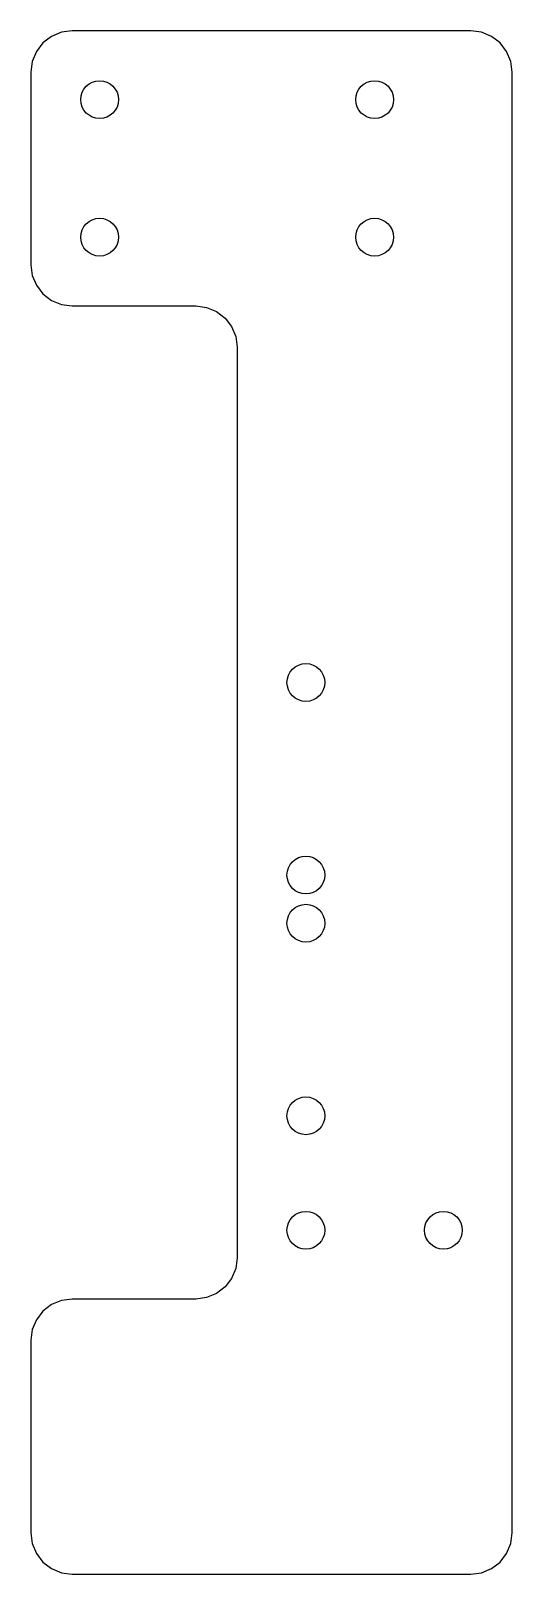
# Model space of a CAD drawing. Header units: millimetres. Extents: x 0 to 70, y 0 to 224.
import ezdxf

# ---------------------------------------------------------------- set-up
doc = ezdxf.new("R2010")
doc.units = ezdxf.units.MM

msp = doc.modelspace()

# ---------------------------------------------------------------- linework, layer by layer
at = {"layer": 'CUT'}
msp.add_lwpolyline([(0, 6), (0.2, 4.45), (0.8, 3), (1.76, 1.76), (3, 0.8), (4.45, 0.2), (6, 0), (64, 0), (65.55, 0.2), (67, 0.8), (68.24, 1.76), (69.2, 3), (69.8, 4.45), (70, 6), (70, 218.4), (69.8, 219.95), (69.2, 221.4), (68.24, 222.64), (67, 223.6), (65.55, 224.2), (64, 224.4), (6, 224.4), (4.45, 224.2), (3, 223.6), (1.76, 222.64), (0.8, 221.4), (0.2, 219.95), (0, 218.4), (0, 190.4), (0.2, 188.85), (0.8, 187.4), (1.76, 186.16), (3, 185.2), (4.45, 184.6), (6, 184.4), (24, 184.4), (25.55, 184.2), (27, 183.6), (28.24, 182.64), (29.2, 181.4), (29.8, 179.95), (30, 178.4), (30, 46), (29.8, 44.45), (29.2, 43), (28.24, 41.76), (27, 40.8), (25.55, 40.2), (24, 40), (6, 40), (4.45, 39.8), (3, 39.2), (1.76, 38.24), (0.8, 37), (0.2, 35.55), (0, 34)], close=True, dxfattribs=at)
for centre in [(10, 214.4), (50, 214.4), (10, 194.4), (50, 194.4), (40, 129.65), (40, 129.65), (40, 101.65), (40, 101.65), (40, 94.65), (40, 94.65), (40, 66.65), (40, 66.65), (40, 50), (60, 50)]:
    msp.add_circle(centre, 2.75, dxfattribs=at)

doc.saveas('drawing.dxf')
